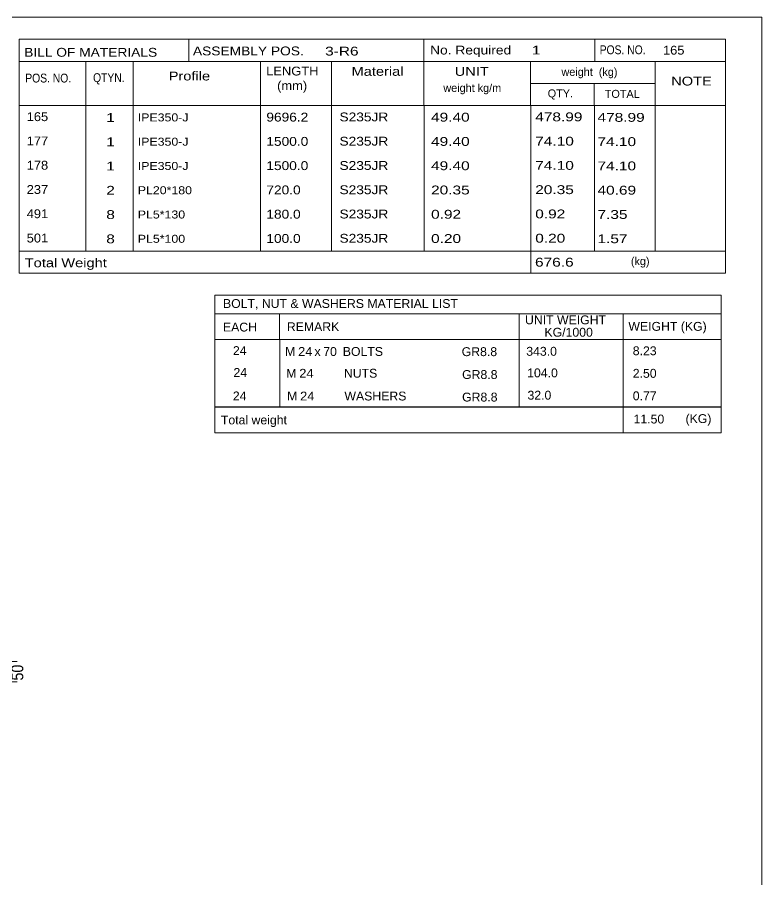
# Model space of a CAD drawing. Header units: millimetres. Extents: x 2 to 825, y 1 to 579.
# Drawn here: x 639.5 to 825, y 364 to 579 of the extents above; entities that cross this region are included whole.
import ezdxf

# ---------------------------------------------------------------- set-up
doc = ezdxf.new("R2010")
doc.units = ezdxf.units.MM
doc.linetypes.add('XKITLINE00', pattern=[0])
for name, color, linetype, lineweight in [('Dimensions', 7, 'Continuous', 0), ('DrawingSheet', 5, 'Continuous', 0), ('OtherObjectType', 7, 'Continuous', 0)]:
    doc.layers.add(name, color=color, linetype=linetype, lineweight=lineweight)
doc.styles.add('ARIAL', font='ARIAL.TTF')
doc.styles.add('ARIAL_NARROW', font='ARIALN.TTF')

# ---------------------------------------------------------------- blocks, each defined once
blk = doc.blocks.new('*A68')
at = {"layer": 'DrawingSheet', "color": 5, "linetype": 'XKITLINE00', "lineweight": 0}
for p, q in [((825, 579), (5, 579)), ((825, 5), (825, 579))]:
    blk.add_line(p, q, dxfattribs=at)
blk = doc.blocks.new('*A69')
at = {"layer": 'OtherObjectType', "color": 7, "linetype": 'XKITLINE00', "lineweight": 0}
for p, q in [((688.76, 509.7), (688.75, 498.7)), ((688.76, 509.7), (814.88, 509.7)), ((814.88, 509.7), (814.88, 498.7)), ((688.75, 505.05), (814.88, 505.05)), ((704.87, 505.06), (704.87, 498.7)), ((764.57, 505.06), (764.57, 498.7)), ((790.47, 505.04), (790.47, 498.7)), ((688.76, 498.67), (688.76, 493.17)), ((688.77, 498.7), (814.88, 498.7)), ((704.92, 498.7), (704.92, 493.08)), ((764.57, 498.7), (764.57, 493.08)), ((790.5, 498.7), (790.5, 493.2)), ((814.88, 498.7), (814.88, 493.2)), ((688.79, 493.08), (688.79, 487.47)), ((704.95, 493.08), (704.95, 487.46)), ((764.57, 493.08), (764.57, 487.46)), ((790.5, 493.08), (790.5, 487.58)), ((814.88, 493.08), (814.88, 487.58)), ((688.79, 487.45), (688.79, 481.88)), ((704.95, 487.46), (704.95, 481.84)), ((764.57, 487.46), (764.57, 481.84)), ((790.5, 487.46), (790.5, 481.85)), ((814.88, 487.46), (814.88, 481.85)), ((814.88, 481.85), (688.75, 481.88)), ((688.78, 481.84), (688.78, 475.44)), ((688.85, 481.84), (814.87, 481.84)), ((790.5, 481.81), (790.5, 475.39)), ((814.87, 481.81), (814.87, 475.4)), ((688.77, 475.4), (814.87, 475.4))]:
    blk.add_line(p, q, dxfattribs=at)
at = {"layer": 'OtherObjectType', "color": 7, "style": 'ARIAL_NARROW'}
for s, width, p in [('BOLT, NUT & WASHERS MATERIAL LIST', 1.211571, (690.79, 506.54)), ('UNIT WEIGHT', 1.211571, (766.03, 502.47)), ('WEIGHT (KG)', 1.211571, (791.78, 500.85)), ('EACH', 1.211571, (690.78, 500.67)), ('REMARK', 1.211571, (706.7, 500.76)), (' KG/1000', 1.211571, (770.02, 499.38)), ('24', 1.211571, (693.26, 494.8)), ('M', 1.211571, (706.26, 494.6)), ('24', 1.275, (709.5, 494.58)), ('70', 1.211571, (715.76, 494.57)), ('BOLTS', 1.211571, (720.63, 494.59)), ('GR8.8', 1.211571, (750.25, 494.54)), ('343.0', 1.211571, (766.34, 494.63)), ('8.23', 1.211571, (792.87, 494.76)), ('x', 1.211571, (713.58, 494.58)), ('24', 1.211571, (693.4, 489.36)), ('M', 1.211571, (706.54, 489.16)), ('24', 1.275, (709.78, 489.14)), ('NUTS', 1.211571, (720.91, 489.16)), ('GR8.8', 1.211571, (750.35, 488.84)), ('104.0', 1.211571, (766.56, 489.25)), ('2.50', 1.211571, (792.87, 489.14)), ('32.0', 1.211571, (766.64, 483.69)), ('24', 1.211571, (693.24, 483.49)), ('M', 1.211571, (706.76, 483.49)), ('24', 1.275, (710, 483.47)), ('WASHERS', 1.211571, (721.04, 483.48)), ('GR8.8', 1.211571, (750.35, 483.22)), ('0.77', 1.211571, (792.87, 483.53)), ('Total weight', 1.211571, (690.26, 477.52)), ('11.50', 1.211571, (793.07, 477.75)), ('(KG)', 1.211571, (806.02, 477.85))]:
    blk.add_text(s, height=2.2, dxfattribs=dict(at, width=width)).set_placement(p)
blk = doc.blocks.new('*A74')
at = {"layer": 'OtherObjectType', "color": 7, "linetype": 'XKITLINE00', "lineweight": 0}
for p, q in [((639.98, 573.5), (815.98, 573.5)), ((639.98, 573.5), (639.98, 562.5)), ((682.26, 573.42), (682.26, 567.87)), ((740.85, 568), (740.85, 573.5)), ((783.43, 567.96), (783.43, 573.42)), ((815.98, 568), (815.98, 573.5)), ((639.98, 568), (815.98, 568)), ((656.64, 568), (656.64, 557)), ((668.4, 567.98), (668.4, 557.03)), ((700.12, 567.99), (700.13, 557)), ((717.78, 567.98), (717.78, 557)), ((740.85, 567.98), (740.85, 557)), ((767.43, 568), (767.43, 557)), ((798.42, 568), (798.42, 557)), ((815.98, 568), (815.98, 562.5)), ((639.98, 562.5), (639.98, 557)), ((767.45, 562.52), (798.45, 562.52)), ((783.28, 562.52), (783.28, 557)), ((815.98, 562.5), (815.98, 557)), ((639.98, 557), (815.98, 557)), ((639.98, 557), (639.98, 550.95)), ((656.63, 557), (656.63, 550.95)), ((668.44, 556.99), (668.44, 550.95)), ((700.12, 557), (700.11, 550.95)), ((717.79, 557), (717.79, 550.95)), ((740.87, 557), (740.87, 550.95)), ((767.44, 557), (767.44, 550.95)), ((783.33, 556.95), (783.33, 550.95)), ((798.43, 557), (798.43, 550.95)), ((815.98, 557), (815.98, 550.95)), ((639.98, 550.95), (639.98, 544.9)), ((656.63, 550.95), (656.63, 544.9)), ((668.44, 550.94), (668.44, 544.9)), ((700.12, 550.95), (700.11, 544.9)), ((717.79, 550.95), (717.79, 544.9)), ((740.87, 550.95), (740.87, 544.9)), ((767.44, 550.95), (767.44, 544.9)), ((783.33, 550.9), (783.33, 544.9)), ((798.43, 550.95), (798.43, 544.9)), ((815.98, 550.95), (815.98, 544.9)), ((639.98, 544.9), (639.98, 538.85)), ((656.63, 544.9), (656.63, 538.85)), ((668.44, 544.89), (668.44, 538.85)), ((700.12, 544.9), (700.11, 538.85)), ((717.79, 544.9), (717.79, 538.85)), ((740.87, 544.9), (740.87, 538.85)), ((767.44, 544.9), (767.44, 538.85)), ((783.33, 544.85), (783.33, 538.85)), ((798.43, 544.9), (798.43, 538.85)), ((815.98, 544.9), (815.98, 538.85)), ((639.98, 538.85), (639.98, 532.8)), ((656.63, 538.85), (656.63, 532.8)), ((668.44, 538.84), (668.44, 532.8)), ((700.12, 538.85), (700.11, 532.8)), ((717.79, 538.85), (717.79, 532.8)), ((740.87, 538.85), (740.87, 532.8)), ((767.44, 538.85), (767.44, 532.8)), ((783.33, 538.8), (783.33, 532.8)), ((798.43, 538.85), (798.43, 532.8)), ((815.98, 538.85), (815.98, 532.8)), ((639.98, 532.8), (639.98, 526.75)), ((656.63, 532.8), (656.63, 526.75)), ((668.44, 532.79), (668.44, 526.75)), ((700.12, 532.8), (700.11, 526.75)), ((717.79, 532.8), (717.79, 526.75)), ((740.87, 532.8), (740.87, 526.75)), ((767.44, 532.8), (767.44, 526.75)), ((783.33, 532.75), (783.33, 526.75)), ((798.43, 532.8), (798.43, 526.75)), ((815.98, 532.8), (815.98, 526.75)), ((639.98, 526.75), (639.98, 520.7)), ((656.63, 526.75), (656.63, 520.7)), ((668.44, 526.74), (668.44, 520.7)), ((700.12, 526.75), (700.11, 520.7)), ((717.79, 526.75), (717.79, 520.7)), ((740.87, 526.75), (740.87, 520.7)), ((767.44, 526.75), (767.44, 520.7)), ((798.43, 526.75), (798.43, 520.7)), ((815.98, 526.75), (815.98, 520.7)), ((783.33, 526.7), (783.33, 520.7)), ((639.98, 520.7), (815.98, 520.7)), ((639.98, 520.7), (639.98, 515.2)), ((767.44, 520.7), (767.44, 515.2)), ((815.98, 520.7), (815.98, 515.2)), ((639.98, 515.2), (815.98, 515.2))]:
    blk.add_line(p, q, dxfattribs=at)
at = {"layer": 'OtherObjectType', "color": 7, "style": 'ARIAL_NARROW'}
for s, height, width, p in [('No. Required', 2.2, 1.36, (742.39, 569.72)), ('1', 2.2, 1.525501, (767.75, 569.72)), ('POS. NO.', 2.2, 1.02, (784.63, 569.79)), ('165', 2.2, 1.270501, (800.4, 569.69)), ('BILL OF MATERIALS', 2.2, 1.36, (641.25, 569.16)), ('ASSEMBLY POS.', 2.2, 1.36, (683.3, 569.5)), ('3-R6', 2.2, 1.525501, (716.23, 569.46)), ('Profile', 2.2, 1.445, (677.26, 563.25)), ('LENGTH', 2.2, 1.275, (701.54, 564.49)), ('Material', 2.2, 1.445, (722.81, 564.41)), ('UNIT', 2.2, 1.445, (748.52, 564.4)), ('weight  (kg)', 1.98, 1.19, (775.11, 564.39)), ('POS. NO.', 2.2, 1.02, (641.53, 562.74)), ('QTYN.', 2.2, 1.02, (658.42, 562.84)), ('NOTE', 2.2, 1.445, (802.44, 561.99)), ('(mm)', 2.2, 1.275, (704.26, 560.86)), ('weight kg/m', 1.98, 1.19, (745.69, 560.4)), ('QTY.', 1.98, 1.19, (771.68, 559.03)), ('TOTAL', 1.98, 1.19, (785.9, 558.91)), ('165', 2.2, 1.270501, (641.89, 553.12)), ('1', 2.2, 1.525501, (661.71, 552.91)), ('IPE350-J', 1.98, 1.355501, (669.56, 553.04)), ('9696.2', 2.2, 1.355501, (701.59, 553.01)), ('S235JR', 2.2, 1.355501, (719.81, 553.05)), ('49.40', 2.2, 1.525501, (742.62, 552.99)), ('478.99', 2.2, 1.525501, (768.57, 553.07)), ('478.99', 2.2, 1.525501, (784.08, 552.94)), ('177', 2.2, 1.270501, (641.89, 547.07)), ('1', 2.2, 1.525501, (661.71, 546.86)), ('IPE350-J', 1.98, 1.355501, (669.56, 546.99)), ('1500.0', 2.2, 1.355501, (701.59, 546.96)), ('S235JR', 2.2, 1.355501, (719.81, 547)), ('49.40', 2.2, 1.525501, (742.62, 546.94)), ('74.10', 2.2, 1.525501, (768.57, 547.02)), ('74.10', 2.2, 1.525501, (784.08, 546.89)), ('178', 2.2, 1.270501, (641.89, 541.02)), ('1', 2.2, 1.525501, (661.71, 540.81)), ('IPE350-J', 1.98, 1.355501, (669.56, 540.94)), ('1500.0', 2.2, 1.355501, (701.59, 540.91)), ('S235JR', 2.2, 1.355501, (719.81, 540.95)), ('49.40', 2.2, 1.525501, (742.62, 540.89)), ('74.10', 2.2, 1.525501, (768.57, 540.97)), ('74.10', 2.2, 1.525501, (784.08, 540.84)), ('237', 2.2, 1.270501, (641.89, 534.97)), ('2', 2.2, 1.525501, (661.71, 534.76)), ('PL20*180', 1.98, 1.355501, (669.56, 534.89)), ('720.0', 2.2, 1.355501, (701.59, 534.86)), ('S235JR', 2.2, 1.355501, (719.81, 534.9)), ('20.35', 2.2, 1.525501, (742.62, 534.84)), ('20.35', 2.2, 1.525501, (768.57, 534.92)), ('40.69', 2.2, 1.525501, (784.08, 534.79)), ('491', 2.2, 1.270501, (641.89, 528.92)), ('180.0', 2.2, 1.355501, (701.59, 528.81)), ('S235JR', 2.2, 1.355501, (719.81, 528.85)), ('0.92', 2.2, 1.525501, (768.57, 528.87)), ('8', 2.2, 1.525501, (661.71, 528.71)), ('PL5*130', 1.98, 1.355501, (669.56, 528.84)), ('0.92', 2.2, 1.525501, (742.62, 528.79)), ('7.35', 2.2, 1.525501, (784.08, 528.74)), ('501', 2.2, 1.270501, (641.89, 522.87)), ('8', 2.2, 1.525501, (661.71, 522.66)), ('PL5*100', 1.98, 1.355501, (669.56, 522.79)), ('100.0', 2.2, 1.355501, (701.59, 522.76)), ('S235JR', 2.2, 1.355501, (719.81, 522.8)), ('0.20', 2.2, 1.525501, (742.62, 522.74)), ('0.20', 2.2, 1.525501, (768.57, 522.82)), ('1.57', 2.2, 1.525501, (784.08, 522.69)), ('Total Weight', 2.2, 1.445, (641.4, 516.69)), ('676.6', 2.2, 1.525501, (768.52, 516.84)), ('(kg)', 1.98, 1.19, (792.4, 517.21))]:
    blk.add_text(s, height=height, dxfattribs=dict(at, width=width)).set_placement(p)
blk = doc.blocks.new('*A146')
at = {"layer": 'Dimensions', "color": 7, "linetype": 'XKITLINE00', "lineweight": 0}
for p, q in [((625.94, 418.38), (639.54, 418.38)), ((635.84, 419.23), (637.54, 417.54)), ((636.69, 413.38), (636.69, 418.38)), ((621.45, 413.38), (639.54, 413.38)), ((635.84, 414.23), (637.54, 412.54))]:
    blk.add_line(p, q, dxfattribs=at)
at = {"layer": 'Dimensions', "color": 3}
for p in [(636.69, 418.38), (636.69, 413.38)]:
    blk.add_point(p, dxfattribs=at)
at = {"layer": 'Dimensions', "color": 3, "style": 'ARIAL', "width": 0.85}
blk.add_text('50', height=3, rotation=90.0002, dxfattribs=at).set_placement((641.04, 413.66))

msp = doc.modelspace()

# ---------------------------------------------------------------- block references
at = {"lineweight": 0}
for name in ['*A68', '*A74', '*A69', '*A146']:
    msp.add_blockref(name, (0, 0), dxfattribs=at)

doc.saveas('drawing.dxf')
